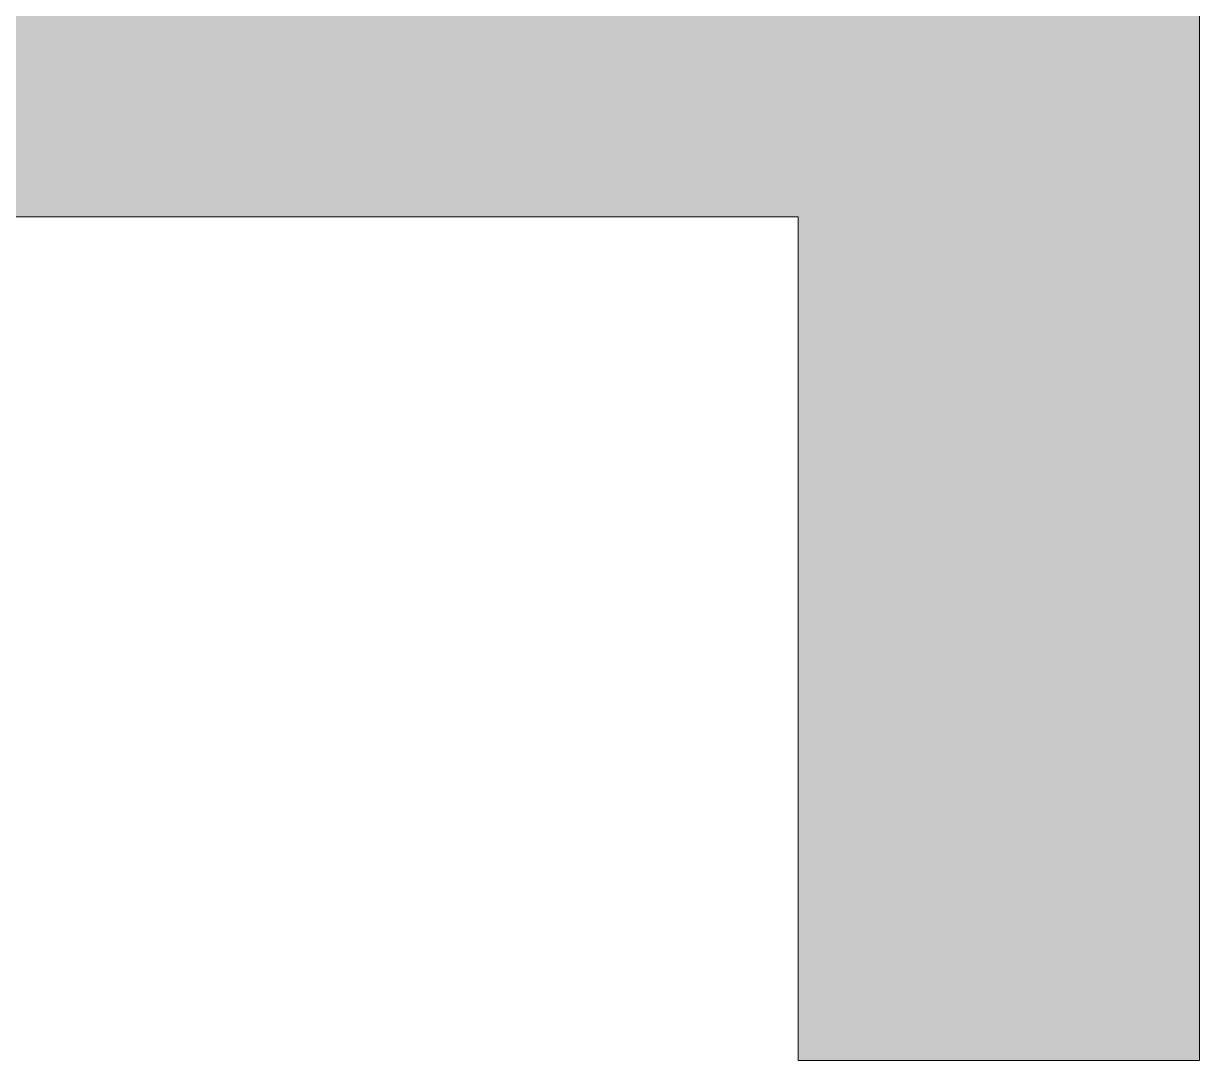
# Model space of a CAD drawing. Header units: millimetres. Extents: x -714894 to -19295, y 3400 to 234118.
# Drawn here: x -206224 to -205843.2, y 111223.5 to 111559.4 of the extents above; entities that cross this region are included whole.
import ezdxf

# ---------------------------------------------------------------- set-up
doc = ezdxf.new("R2010")
doc.units = ezdxf.units.MM
doc.header["$LTSCALE"] = 500
for name, color, linetype in [('_U+56FE_U+5C42 1', 7, 'Continuous'), ('C-SHET-LOGO', 7, 'Continuous'), ('C-SHET-SHET', 144, 'Continuous')]:
    doc.layers.add(name, color=color, linetype=linetype)

# ---------------------------------------------------------------- blocks, each defined once
blk = doc.blocks.new('block 8-1')
at = {"layer": '_U+56FE_U+5C42 1'}
h = blk.add_hatch(color=255, dxfattribs=at)
h.dxf.hatch_style = 2
h.paths.add_polyline_path([(1852.139, -2799.004), (1852.139, -2749.459), (1797.034, -2749.459), (1797.034, -2799.004), (1773.492, -2799.004), (1773.492, -2684.345), (1797.034, -2684.345), (1797.034, -2728.954), (1852.139, -2728.954), (1852.139, -2684.345), (1875.681, -2684.345), (1875.681, -2799.004)])
at = {"layer": '_U+56FE_U+5C42 1', "color": 255, "lineweight": 0}
blk.add_lwpolyline([(1852.139, -2799.004), (1852.139, -2749.459), (1797.034, -2749.459), (1797.034, -2799.004), (1773.492, -2799.004), (1773.492, -2684.345), (1797.034, -2684.345), (1797.034, -2728.954), (1852.139, -2728.954), (1852.139, -2684.345), (1875.681, -2684.345), (1875.681, -2799.004), (1852.139, -2799.004)], dxfattribs=at)
blk = doc.blocks.new('block 7')
at = {"layer": '_U+56FE_U+5C42 1'}
blk.add_blockref('block 8-1', (0, 0), dxfattribs=at)
blk = doc.blocks.new('LOGO2020')
at = {"xscale": 0.055125, "yscale": 0.055125, "zscale": 0.055125}
blk.add_blockref('block 7', (-64.387, 188.5604), dxfattribs=at)
blk = doc.blocks.new('SH_THAPE_A0L')
at = {"layer": 'C-SHET-LOGO', "xscale": 1.000832973929552, "yscale": 1.000832973929552, "zscale": 1.000832973929552}
blk.add_blockref('LOGO2020', (1099, 248.9633), dxfattribs=at)

msp = doc.modelspace()

# ---------------------------------------------------------------- block references
at = {"layer": 'C-SHET-SHET', "xscale": 100, "yscale": 100, "zscale": 100}
msp.add_blockref('SH_THAPE_A0L', (-319647.48, 82897.79), dxfattribs=at)

doc.saveas('drawing.dxf')
